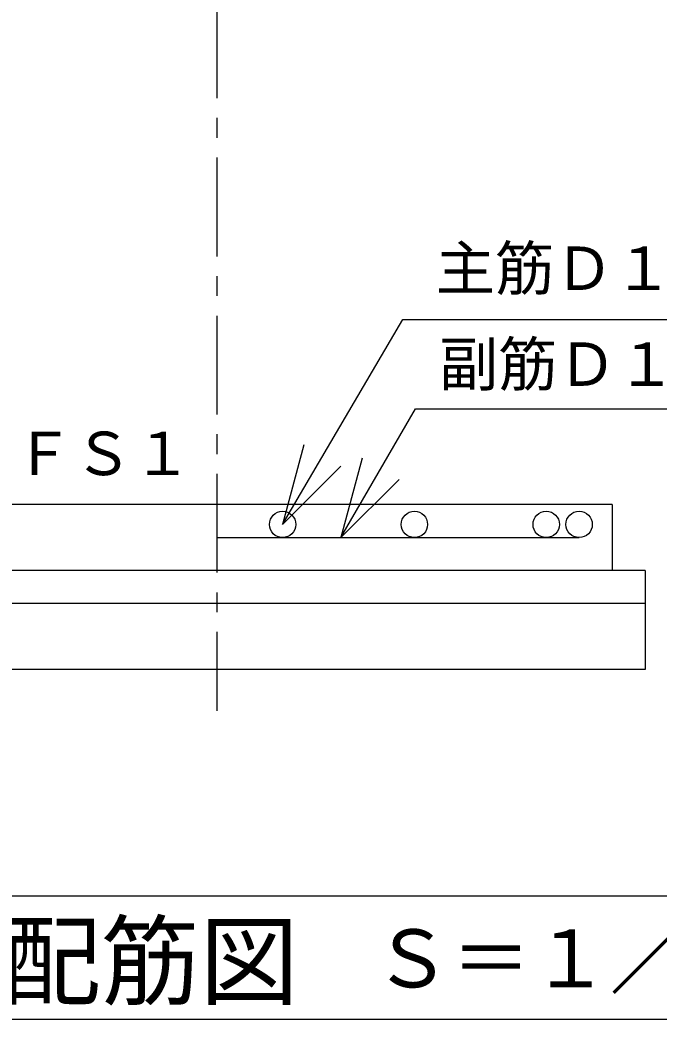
# Model space of a CAD drawing. Units: millimetres, scale not verified. Extents: x -8093 to 8093, y -5792 to 5792.
# Drawn here: x -587 to 382, y -902 to 614 of the extents above; entities that cross this region are included whole.
import ezdxf
from ezdxf.enums import TextEntityAlignment as Align

# ---------------------------------------------------------------- set-up
doc = ezdxf.new("R2010")
doc.units = ezdxf.units.MM
doc.header["$LTSCALE"] = 30
doc.linetypes.add('CHAIN1', pattern=[8, 5, -1, 1, -1])
for name, color, linetype, lineweight in [('0-1_00クル-フ-0躯体', 3, 'Continuous', 25), ('0-2_00クル-フ-1機器', 2, 'Continuous', 25), ('0-6_00クル-フ-2製作', 3, 'Continuous', 25), ('0-8_製作', 4, 'Continuous', 25)]:
    doc.layers.add(name, color=color, linetype=linetype, lineweight=lineweight)
doc.styles.add('ＭＳ ゴシック', font='')
doc.styles.get('ＭＳ ゴシック').set_extended_font_data('MS Gothic')

msp = doc.modelspace()

# ---------------------------------------------------------------- linework, layer by layer
at = {"layer": '0-1_00クル-フ-0躯体'}
msp.add_lwpolyline([(882.01, -902.13), (882.01, -715.82), (-1446.15, -715.82), (-1446.15, -902.13)], close=True, dxfattribs=at)
at = {"layer": '0-2_00クル-フ-1機器', "linetype": 'CHAIN1'}
msp.add_line((-288.78, 1845.24), (-288.78, -434.51), dxfattribs=at)
at = {"layer": '0-2_00クル-フ-1機器'}
for p, q in [((311.22, -121.55), (-888.78, -121.55)), ((311.22, -121.55), (311.22, -221.55)), ((361.22, -221.55), (-938.78, -221.55)), ((361.22, -221.55), (-938.78, -221.55)), ((361.22, -221.55), (361.22, -321.55)), ((361.22, -271.55), (-938.78, -271.55)), ((361.22, -271.55), (-938.78, -271.55)), ((361.22, -271.55), (361.22, -371.55)), ((361.22, -371.55), (-938.78, -371.55))]:
    msp.add_line(p, q, dxfattribs=at)
at = {"layer": '0-6_00クル-フ-2製作'}
msp.add_line((-288.94, -171.55), (261.05, -171.55), dxfattribs=at)
msp.add_line((-288.94, -171.55), (261.05, -171.55), dxfattribs=at)
at = {"layer": '0-8_製作'}
for p, q in [((-188.95, -151.55), (-6.66, 159.31)), ((-6.66, 159.31), (1311.52, 159.31)), ((-100.64, -171.55), (12.47, 23.66)), ((12.9, 23.91), (1307.86, 23.91))]:
    msp.add_line(p, q, dxfattribs=at)
for points in [[(-156.59, -30.81), (-188.95, -151.55), (-100.56, -63.16)], [(-68.29, -50.81), (-100.64, -171.55), (-12.25, -83.16)]]:
    msp.add_lwpolyline(points, dxfattribs=at)
at = {"layer": '0-8_製作', "color": 3}
for centre in [(-188.95, -151.55), (11.05, -151.55), (211.05, -151.55), (260.94, -151.55)]:
    msp.add_circle(centre, 20, dxfattribs=at)

# ---------------------------------------------------------------- texts
at = {"layer": '0-1_00クル-フ-0躯体', "color": 4, "style": 'ＭＳ ゴシック'}
for s, height, p in [('Ｂ－Ｂ断面配筋図', 110, (-1364.91, -902.1)), ('Ｓ＝１／３０', 87.98, (-52.52, -880.43))]:
    msp.add_text(s, height=height, dxfattribs=at).set_placement(p, align=Align.BOTTOM_LEFT)
at = {"layer": '0-2_00クル-フ-1機器', "color": 4, "style": 'ＭＳ ゴシック'}
msp.add_text('ＦＳ１', height=65.98, dxfattribs=at).set_placement((-596.34, -96.55), align=Align.BOTTOM_LEFT)
at = {"layer": '0-8_製作', "style": 'ＭＳ ゴシック'}
for s, p in [('主筋Ｄ１０―２００＠シングル\u3000', (43.34, 184.31)), ('副筋Ｄ１０―２００＠シングル\u3000', (48.23, 38.91))]:
    msp.add_text(s, height=65.98, dxfattribs=at).set_placement(p, align=Align.BOTTOM_LEFT)

doc.saveas('drawing.dxf')
